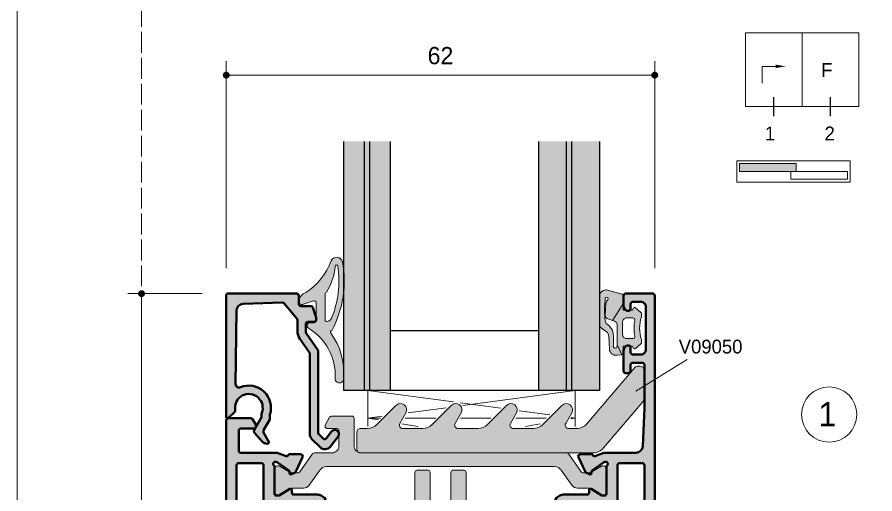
# Model space of a CAD drawing. Header units: millimetres. Extents: x -576 to 4430, y -1196 to 2690.
# Drawn here: x 1040 to 1164.1, y -205.5 to -136.6 of the extents above; entities that cross this region are included whole.
import ezdxf

# ---------------------------------------------------------------- set-up
doc = ezdxf.new("R2010")
doc.units = ezdxf.units.MM
doc.header["$LTSCALE"] = 0.25
doc.header["$MEASUREMENT"] = 0
doc.linetypes.add('ACAD_ISO02W100', pattern=[15, 12, -3])
doc.layers.get('0').update_dxf_attribs({"lineweight": 5})
doc.layers.get('Defpoints').update_dxf_attribs({"lineweight": 5})
for name, color, linetype, lineweight in [('01_Accessories', 102, 'Continuous', 9), ('01_Aluminum', 4, 'Continuous', 40), ('01_Dimension', 251, 'Continuous', 9), ('01_Fill Glass', 254, 'Continuous', 0), ('01_Fill Plastic', 253, 'Continuous', 0), ('01_Fill Polyamide', 10, 'Continuous', 0), ('01_Glazing', 6, 'Continuous', 25), ('01_Plastic', 3, 'Continuous', 20), ('01_Polyamide', 201, 'Continuous', 20), ('01_Text', 40, 'Continuous', 25)]:
    doc.layers.add(name, color=color, linetype=linetype, lineweight=lineweight)
doc.layers.add('01_Fill 2°material', color=7, linetype='Continuous', lineweight=0, true_color=0xbfbfbf)
doc.layers.add('01_Fill Aluminum', color=7, linetype='Continuous', lineweight=0, true_color=0xdcdcdc)
doc.layers.add('02_Block Frame', color=7, linetype='Continuous', lineweight=5, true_color=0xe2001a, plot=False)
doc.layers.add('QUOTE', color=254, linetype='Continuous')
doc.layers.add('VETRO', color=6, linetype='Continuous')
doc.styles.add('Aluk Text', font='GOTHIC.TTF')
doc.dimstyles.new('ALUK Manual 1-1', dxfattribs={"dimtxt": 2.5, "dimasz": 1, "dimexe": 2, "dimexo": 4, "dimgap": 1.5, "dimtad": 3, "dimdec": 1, "dimdsep": 46, "dimtxsty": 'Aluk Text', "dimblk": 'DOT', "dimcen": 0, "dimclrd": 256, "dimclre": 256, "dimclrt": 2, "dimaunit": 1, "dimadec": 0, "dimazin": 0, "dimtfac": 0.7, "dimtdec": 1, "dimtmove": 0, "dimatfit": 3, "dimldrblk": 'DOT', "dimfxl": 1, "dimtolj": 2, "dimlwd": -1, "dimlwe": -1, "dimarcsym": 0})

# ---------------------------------------------------------------- blocks, each defined once
blk = doc.blocks.new('U10140')
at = {"layer": '01_Fill Aluminum', "ltscale": 0.25}
h = blk.add_hatch(color=256, dxfattribs=at)
h.dxf.hatch_style = 1
h.paths.add_polyline_path([(28.2, -8.5), (27.9, -8.2), (28.2, -7.9), (28.2, -2.75, -0.400839), (29.15, -1.75), (34.7, -1.5), (35.4, -1.5, -0.414214), (35.7, -1.8), (35.7, -3.7, 0.414214), (36, -4), (38.1, -4, 0.414214), (38.4, -3.7), (38.4, -3, 0.414214), (38.1, -2.7), (37.2, -2.7, -0.414214), (36.9, -2.4), (36.9, -1.8, -0.414214), (37.2, -1.5), (53.7, -1.5, -0.414214), (54, -1.8), (54, -2.4, -0.414214), (53.7, -2.7), (52.8, -2.7, 0.414214), (52.5, -3), (52.5, -3.7, 0.414214), (52.8, -4), (56.4, -4, 0.414214), (56.7, -3.7), (56.7, -3.3, 0.414214), (56.4, -3), (55.5, -3, -0.414214), (55.2, -2.7), (55.2, -2, -0.414214), (55.5, -1.7), (56.25, -1.7, 0.267949), (56.51, -1.55, -0.267949), (56.77, -1.4), (61.23, -1.4, -0.267949), (61.49, -1.55, 0.267949), (61.75, -1.7), (62.5, -1.7, -0.414214), (62.8, -2), (62.8, -2.7, -0.414214), (62.5, -3), (61.6, -3, 0.414214), (61.3, -3.3), (61.3, -3.7, 0.414214), (61.6, -4), (63.7, -4, 0.414214), (64, -3.7), (64, -0.5, 0.414214), (63.5, 0), (0.3, 0, 0.414214), (0, -0.3), (0, -3.55, 0.267949), (0.15, -3.81), (0.93, -4.26, 0.131652), (1.08, -4.3, 0.569051), (1.5, -4), (1.5, -2.1, -0.414214), (1.8, -1.8), (4.7, -1.8, -0.414214), (5, -2.1), (5, -7.27, 0.086513), (5.02, -7.37), (5.49, -8.67, -0.392793), (5.36, -8.97), (5.34, -8.97, 0.294413), (5.21, -9.19), (5.2, -10.76, 0.548619), (5.62, -11.04), (7.73, -10.09, 0.177976), (7.87, -9.95), (8.11, -9.44, 0.717549), (7.87, -9.15, -0.329769), (7.53, -9.03), (6.41, -7.4), (6.33, -7.22, -0.855531), (6.82, -6.9, 0.213411), (7.05, -7), (10.9, -7, -0.414214), (11.2, -7.3), (11.2, -7.61), (10.23, -9.2, 0.585524), (10.4, -9.5), (10.75, -9.5, -0.414214), (11.05, -9.8), (11.05, -13.21, 0.181148), (11.3, -13.87, 0.307022), (12.22, -14.5), (13.65, -14.5, 0.585524), (13.82, -14.2), (12.85, -12.61), (12.85, -12.3, -0.414214), (13.15, -12), (17, -12, 0.213411), (17.23, -11.9, -0.85546), (17.72, -12.22), (17.64, -12.4), (16.52, -14.03, -0.267949), (16.25, -14.16), (16.13, -14.15, 0.57735), (15.94, -14.44), (16.18, -14.95, 0.177976), (16.32, -15.09), (18.43, -16.04, 0.544467), (18.85, -15.76), (18.84, -14.19, 0.303984), (18.7, -13.97, -0.402738), (18.56, -13.67), (19.09, -12.2, -0.316363), (19.38, -12), (26.2, -12, -0.414214), (26.7, -12.5, 0.414214), (27.2, -13), (27.7, -13, 0.414214), (28.2, -12.5)])
h.paths.add_polyline_path([(26.4, -10.5), (13.3, -10.5, -0.414214), (13, -10.2), (13, -8.5), (12.7, -8.2), (13, -7.9), (13, -5.7, 0.414214), (12.7, -5.4), (6.8, -5.4, -0.414214), (6.5, -5.1), (6.5, -1.8, -0.414214), (6.8, -1.5), (26.4, -1.5, -0.414214), (26.7, -1.8), (26.7, -10.2, -0.414214)], flags=16)
h.paths.add_polyline_path([(64, -58.3, 0.414214), (63.7, -58), (61.6, -58, 0.414214), (61.3, -58.3), (61.3, -58.7, 0.414214), (61.6, -59), (62.5, -59, -0.414214), (62.8, -59.3), (62.8, -60, -0.414214), (62.5, -60.3), (61.75, -60.3, 0.267949), (61.49, -60.45, -0.267949), (61.23, -60.6), (56.77, -60.6, -0.267949), (56.51, -60.45, 0.267949), (56.25, -60.3), (55.5, -60.3, -0.414214), (55.2, -60), (55.2, -59.3, -0.414214), (55.5, -59), (56.4, -59, 0.414214), (56.7, -58.7), (56.7, -58.3, 0.414214), (56.4, -58), (52.8, -58, 0.414214), (52.5, -58.3), (52.5, -59, 0.414214), (52.8, -59.3), (53.7, -59.3, -0.414214), (54, -59.6), (54, -60.2, -0.414214), (53.7, -60.5), (37.2, -60.5, -0.414214), (36.9, -60.2), (36.9, -59.6, -0.414214), (37.2, -59.3), (38.1, -59.3, 0.414214), (38.4, -59), (38.4, -58.3, 0.414214), (38.1, -58), (36, -58, 0.414214), (35.7, -58.3), (35.7, -60.2, -0.414214), (35.4, -60.5), (34.7, -60.5), (29.15, -60.25, -0.400839), (28.2, -59.25), (28.2, -54.1), (27.9, -53.8), (28.2, -53.5), (28.2, -49.5, 0.414214), (27.7, -49), (27.2, -49, 0.414214), (26.7, -49.5, -0.414214), (26.2, -50), (19.38, -50, -0.316363), (19.09, -49.8), (18.56, -48.33, -0.392793), (18.69, -48.03), (18.7, -48.03, 0.294413), (18.84, -47.81), (18.85, -46.24, 0.548619), (18.43, -45.96), (16.32, -46.91, 0.177976), (16.18, -47.05), (15.94, -47.56, 0.717549), (16.18, -47.85, -0.329769), (16.52, -47.97), (17.64, -49.6), (17.72, -49.78, -0.855531), (17.23, -50.1, 0.213411), (17, -50), (13.15, -50, -0.414214), (12.85, -49.7), (12.85, -49.39), (13.82, -47.8, 0.585524), (13.65, -47.5), (12.22, -47.5, 0.307022), (11.3, -48.13, 0.181148), (11.05, -48.79), (11.05, -52.2, -0.414214), (10.75, -52.5), (10.4, -52.5, 0.585524), (10.23, -52.8), (11.2, -54.39), (11.2, -54.7, -0.414214), (10.9, -55), (7.05, -55, 0.213411), (6.82, -55.1, -0.85546), (6.33, -54.78), (6.41, -54.6), (7.53, -52.97, -0.267949), (7.8, -52.84), (7.92, -52.85, 0.57735), (8.11, -52.56), (7.87, -52.05, 0.177976), (7.73, -51.91), (5.62, -50.96, 0.544467), (5.2, -51.24), (5.21, -52.81, 0.303984), (5.35, -53.03, -0.402738), (5.49, -53.33), (5.02, -54.63, 0.086513), (5, -54.73), (5, -59.25, -0.400839), (4.05, -60.25), (-1.5, -60.5), (-7.7, -60.5, -0.414214), (-8, -60.2), (-8, -58.8, -0.414214), (-7.7, -58.5), (-6.8, -58.5, 0.414214), (-6.5, -58.2), (-6.5, -57.8, 0.414214), (-6.8, -57.5), (-9.8, -57.5, 0.414214), (-10.5, -58.2, 0.414214), (-10.2, -58.5), (-9.5, -58.5, -0.414214), (-9.2, -58.8), (-9.2, -60, -0.414214), (-9.9, -60.7), (-16.1, -60.7, -0.414214), (-16.8, -60), (-16.8, -58.8, -0.414214), (-16.5, -58.5), (-15.8, -58.5, 0.414214), (-15.5, -58.2, 0.414214), (-16.2, -57.5), (-17.7, -57.5, 0.414214), (-18, -57.8), (-18, -61.7, 0.414214), (-17.7, -62), (63.5, -62, 0.414214), (64, -61.5)])
h.paths.add_polyline_path([(26.4, -60.5), (6.8, -60.5, -0.414214), (6.5, -60.2), (6.5, -56.9, -0.414214), (6.8, -56.6), (12.7, -56.6, 0.414214), (13, -56.3), (13, -54.1), (12.7, -53.8), (13, -53.5), (13, -51.8, -0.414214), (13.3, -51.5), (26.4, -51.5, -0.414214), (26.7, -51.8), (26.7, -60.2, -0.414214)], flags=16)
at = {"layer": '01_Fill Polyamide', "ltscale": 0.25}
h = blk.add_hatch(color=256, dxfattribs=at)
h.dxf.hatch_style = 1
h.paths.add_polyline_path([(7.01, -14.5, -0.243523), (7.52, -13.52), (9.69, -11.99, 0.243523), (10.11, -11.17), (10.11, -9.71, -0.131571), (10.27, -9.11), (11.08, -7.71, 0.131571), (11.11, -7.61), (11.11, -7.4, 0.414214), (10.71, -7), (7.31, -7, 0.414214), (6.91, -7.4), (6.91, -7.61, 0.131571), (6.94, -7.71), (7.75, -9.11, -0.131571), (7.91, -9.71), (7.91, -10.4, -0.243523), (7.78, -10.64), (5.22, -12.45, 0.243523), (5.01, -12.86), (5.01, -15.3, -0.414214), (4.01, -16.3), (1.81, -16.3, -0.414214), (1.51, -16), (1.51, -14.6, 0.474297), (1.15, -14.31, 0.183081), (0.94, -14.34), (-0.14, -14.96, 0.267949), (-0.29, -15.22), (-0.29, -18.2, 0.414214), (0.01, -18.5), (4.01, -18.5, -0.414214), (5.01, -19.5), (5.01, -49.14, 0.243523), (5.22, -49.55), (7.78, -51.36, -0.243523), (7.91, -51.6), (7.91, -52.29, -0.131571), (7.75, -52.89), (6.94, -54.29, 0.131571), (6.91, -54.39), (6.91, -54.6, 0.414214), (7.31, -55), (10.71, -55, 0.414214), (11.11, -54.6), (11.11, -54.39, 0.131571), (11.08, -54.29), (10.27, -52.89, -0.131571), (10.11, -52.29), (10.11, -50.83, 0.243523), (9.69, -50.01), (7.52, -48.48, -0.243523), (7.01, -47.5)])
h = blk.add_hatch(color=256, dxfattribs=at)
h.dxf.hatch_style = 1
h.paths.add_polyline_path([(18.93, -18.07, 0.243523), (18.51, -17.25), (16.16, -15.59, -0.243523), (16.03, -15.35), (16.03, -14.89, -0.131571), (16.2, -14.29), (17.11, -12.71, 0.131571), (17.13, -12.61), (17.13, -12.4, 0.414214), (16.73, -12), (13.33, -12, 0.414214), (12.93, -12.4), (12.93, -12.61, 0.131571), (12.96, -12.71), (13.87, -14.29, -0.131571), (14.03, -14.89), (14.03, -16.02, 0.243523), (14.46, -16.84), (16.61, -18.36, -0.243523), (17.03, -19.17), (17.03, -26.3, -0.414214), (16.03, -27.3), (7.83, -27.3, 0.414214), (7.53, -27.6), (7.53, -29.2, 0.414214), (7.83, -29.5), (14.93, -29.5, -0.414214), (15.93, -30.5), (15.93, -31.5, -0.414214), (14.93, -32.5), (7.83, -32.5, 0.414214), (7.53, -32.8), (7.53, -34.4, 0.414214), (7.83, -34.7), (16.03, -34.7, -0.414214), (17.03, -35.7), (17.03, -42.83, -0.243523), (16.61, -43.64), (14.46, -45.16, 0.243523), (14.03, -45.98), (14.03, -47.11, -0.131571), (13.87, -47.71), (12.96, -49.29, 0.131571), (12.93, -49.39), (12.93, -49.6, 0.414214), (13.33, -50), (16.73, -50, 0.414214), (17.13, -49.6), (17.13, -49.39, 0.131571), (17.11, -49.29), (16.2, -47.71, -0.131571), (16.03, -47.11), (16.03, -46.65, -0.243523), (16.16, -46.41), (18.51, -44.75, 0.243523), (18.93, -43.93), (18.93, -31.38, 0.198912), (18.91, -31.31), (18.66, -31.07, -0.414214), (18.66, -30.93), (18.91, -30.69, 0.198912), (18.93, -30.62)])
at = {"layer": '01_Aluminum'}
for points in [[(38.4, -3, 0.414214), (38.1, -2.7), (37.2, -2.7, -0.414214), (36.9, -2.4), (36.9, -1.8, -0.414214), (37.2, -1.5), (53.7, -1.5, -0.414214), (54, -1.8), (54, -2.4, -0.414214), (53.7, -2.7), (52.8, -2.7, 0.414214), (52.5, -3), (52.5, -3.7, 0.414214), (52.8, -4), (56.4, -4, 0.414214), (56.7, -3.7), (56.7, -3.3, 0.414214), (56.4, -3), (55.5, -3, -0.414214), (55.2, -2.7), (55.2, -2, -0.414214), (55.5, -1.7), (56.25, -1.7, 0.267949), (56.51, -1.55, -0.267949), (56.77, -1.4), (61.23, -1.4, -0.267949), (61.49, -1.55, 0.267949), (61.75, -1.7), (62.5, -1.7, -0.414214), (62.8, -2), (62.8, -2.7, -0.414214), (62.5, -3), (61.6, -3, 0.414214), (61.3, -3.3), (61.3, -3.7, 0.414214), (61.6, -4), (63.7, -4, 0.414214), (64, -3.7), (64, -0.5, 0.414214), (63.5, 0), (0.3, 0, 0.414214), (0, -0.3), (0, -3.55, 0.267949), (0.15, -3.81), (0.93, -4.26, 0.131652), (1.08, -4.3), (1.2, -4.3, 0.414214), (1.5, -4), (1.5, -2.1, -0.414214), (1.8, -1.8), (4.7, -1.8, -0.414214), (5, -2.1), (5, -7.27, 0.086513), (5.02, -7.37), (5.49, -8.67, -0.392793), (5.36, -8.97), (5.34, -8.97, 0.294413), (5.21, -9.19), (5.2, -10.76, 0.548619), (5.62, -11.04), (7.73, -10.09, 0.177976), (7.87, -9.95), (8.11, -9.44, 0.57735), (7.92, -9.15), (7.8, -9.16, -0.267949), (7.53, -9.03), (6.41, -7.4), (6.33, -7.22, -0.85546), (6.82, -6.9, 0.213411), (7.05, -7), (10.9, -7, -0.414214), (11.2, -7.3), (11.2, -7.52, -0.137872), (11.16, -7.68), (10.23, -9.2, 0.585524), (10.4, -9.5), (10.75, -9.5, -0.414214), (11.05, -9.8), (11.05, -13.21, 0.137872), (11.2, -13.73), (11.37, -14.02, 0.261413), (12.22, -14.5), (13.65, -14.5, 0.585524), (13.82, -14.2), (12.89, -12.68, -0.137872), (12.85, -12.52), (12.85, -12.3, -0.414214), (13.15, -12), (17, -12, 0.213411), (17.23, -11.9, -0.85546), (17.72, -12.22), (17.64, -12.4), (16.52, -14.03, -0.267949), (16.25, -14.16), (16.13, -14.15, 0.57735), (15.94, -14.44), (16.18, -14.95, 0.177976), (16.32, -15.09), (18.43, -16.04, 0.548619), (18.85, -15.76), (18.84, -14.19, 0.294413), (18.7, -13.97), (18.69, -13.97, -0.392793), (18.56, -13.67), (19.09, -12.2, -0.316363), (19.38, -12), (26.2, -12, -0.414214), (26.7, -12.5, 0.414214), (27.2, -13), (27.7, -13, 0.414214), (28.2, -12.5), (28.2, -8.5), (27.9, -8.2), (28.2, -7.9), (28.2, -2.75, -0.400839), (29.15, -1.75), (34.7, -1.5), (35.4, -1.5, -0.414214), (35.7, -1.8), (35.7, -3.7, 0.414214), (36, -4), (38.1, -4, 0.414214), (38.4, -3.7)], [(13, -7.9), (13, -5.7, 0.414214), (12.7, -5.4), (6.8, -5.4, -0.414214), (6.5, -5.1), (6.5, -1.8, -0.414214), (6.8, -1.5), (26.4, -1.5, -0.414214), (26.7, -1.8), (26.7, -10.2, -0.414214), (26.4, -10.5), (13.3, -10.5, -0.414214), (13, -10.2), (13, -8.5), (12.7, -8.2)], [(36.9, -60.2, 0.414214), (37.2, -60.5), (53.7, -60.5, 0.414214), (54, -60.2), (54, -59.6, 0.414214), (53.7, -59.3), (52.8, -59.3, -0.414214), (52.5, -59), (52.5, -58.3, -0.414214), (52.8, -58), (56.4, -58, -0.414214), (56.7, -58.3), (56.7, -58.7, -0.414214), (56.4, -59), (55.5, -59, 0.414214), (55.2, -59.3), (55.2, -60, 0.414214), (55.5, -60.3), (56.25, -60.3, -0.267949), (56.51, -60.45, 0.267949), (56.77, -60.6), (61.23, -60.6, 0.267949), (61.49, -60.45, -0.267949), (61.75, -60.3), (62.5, -60.3, 0.414214), (62.8, -60), (62.8, -59.3, 0.414214), (62.5, -59), (61.6, -59, -0.414214), (61.3, -58.7), (61.3, -58.3, -0.414214), (61.6, -58), (63.7, -58, -0.414214), (64, -58.3), (64, -61.5, -0.414214), (63.5, -62), (-17.7, -62, -0.414214), (-18, -61.7), (-18, -57.8, -0.414214), (-17.7, -57.5), (-16.2, -57.5, -0.414214), (-15.5, -58.2, -0.414214), (-15.8, -58.5), (-16.5, -58.5, 0.414214), (-16.8, -58.8), (-16.8, -60, 0.414214), (-16.1, -60.7), (-9.9, -60.7, 0.414214), (-9.2, -60), (-9.2, -58.8, 0.414214), (-9.5, -58.5), (-10.2, -58.5, -0.414214), (-10.5, -58.2, -0.414214), (-9.8, -57.5), (-6.8, -57.5, -0.414214), (-6.5, -57.8), (-6.5, -58.2, -0.414214), (-6.8, -58.5), (-7.7, -58.5, 0.414214), (-8, -58.8), (-8, -60.2, 0.414214), (-7.7, -60.5), (-1.5, -60.5), (4.05, -60.25, 0.400839), (5, -59.25), (5, -54.73, -0.086513), (5.02, -54.63), (5.49, -53.33, 0.392793), (5.36, -53.03), (5.34, -53.03, -0.294413), (5.21, -52.81), (5.2, -51.24, -0.548619), (5.62, -50.96), (7.73, -51.91, -0.177976), (7.87, -52.05), (8.11, -52.56, -0.57735), (7.92, -52.85), (7.8, -52.84, 0.267949), (7.53, -52.97), (6.41, -54.6), (6.33, -54.78, 0.85546), (6.82, -55.1, -0.213411), (7.05, -55), (10.9, -55, 0.414214), (11.2, -54.7), (11.2, -54.48, 0.137872), (11.16, -54.32), (10.23, -52.8, -0.585524), (10.4, -52.5), (10.75, -52.5, 0.414214), (11.05, -52.2), (11.05, -48.79, -0.137872), (11.2, -48.27), (11.37, -47.98, -0.261413), (12.22, -47.5), (13.65, -47.5, -0.585524), (13.82, -47.8), (12.89, -49.32, 0.137872), (12.85, -49.48), (12.85, -49.7, 0.414214), (13.15, -50), (17, -50, -0.213411), (17.23, -50.1, 0.85546), (17.72, -49.78), (17.64, -49.6), (16.52, -47.97, 0.267949), (16.25, -47.84), (16.13, -47.85, -0.57735), (15.94, -47.56), (16.18, -47.05, -0.177976), (16.32, -46.91), (18.43, -45.96, -0.548619), (18.85, -46.24), (18.84, -47.81, -0.294413), (18.7, -48.03), (18.69, -48.03, 0.392793), (18.56, -48.33), (19.09, -49.8, 0.316363), (19.38, -50), (26.2, -50, 0.414214), (26.7, -49.5, -0.414214), (27.2, -49), (27.7, -49, -0.414214), (28.2, -49.5), (28.2, -53.5), (27.9, -53.8), (28.2, -54.1), (28.2, -59.25, 0.400839), (29.15, -60.25), (34.7, -60.5), (35.4, -60.5, 0.414214), (35.7, -60.2), (35.7, -58.3, -0.414214), (36, -58), (38.1, -58, -0.414214), (38.4, -58.3), (38.4, -59, -0.414214), (38.1, -59.3), (37.2, -59.3, 0.414214), (36.9, -59.6)], [(6.5, -60.2, 0.414214), (6.8, -60.5), (26.4, -60.5, 0.414214), (26.7, -60.2), (26.7, -51.8, 0.414214), (26.4, -51.5), (13.3, -51.5, 0.414214), (13, -51.8), (13, -53.5), (12.7, -53.8), (13, -54.1), (13, -56.3, -0.414214), (12.7, -56.6), (6.8, -56.6, 0.414214), (6.5, -56.9)]]:
    blk.add_lwpolyline(points, format="xyb", close=True, dxfattribs=at)
at = {"layer": '01_Polyamide'}
for points in [[(9.69, -11.99), (7.52, -13.52, 0.243523), (7.01, -14.5), (7.01, -47.5, 0.243523), (7.52, -48.48), (9.69, -50.01, -0.243523), (10.11, -50.83), (10.11, -52.29, 0.131571), (10.27, -52.89), (11.08, -54.29, -0.131571), (11.11, -54.39), (11.11, -54.6, -0.414214), (10.71, -55), (7.31, -55, -0.414214), (6.91, -54.6), (6.91, -54.39, -0.131571), (6.94, -54.29), (7.75, -52.89, 0.131571), (7.91, -52.29), (7.91, -51.6, 0.243523), (7.78, -51.36), (5.22, -49.55, -0.243523), (5.01, -49.14), (5.01, -19.5, 0.414214), (4.01, -18.5), (0.01, -18.5, -0.414214), (-0.29, -18.2), (-0.29, -15.22, -0.267949), (-0.14, -14.96), (0.94, -14.34, -0.131652), (1.09, -14.3), (1.21, -14.3, -0.414214), (1.51, -14.6), (1.51, -16, 0.414214), (1.81, -16.3), (4.01, -16.3, 0.414214), (5.01, -15.3), (5.01, -12.86, -0.243523), (5.22, -12.45), (7.78, -10.64, 0.243523), (7.91, -10.4), (7.91, -9.71, 0.131571), (7.75, -9.11), (6.94, -7.71, -0.131571), (6.91, -7.61), (6.91, -7.4, -0.414214), (7.31, -7), (10.71, -7, -0.414214), (11.11, -7.4), (11.11, -7.61, -0.131571), (11.08, -7.71), (10.27, -9.11, 0.131571), (10.11, -9.71), (10.11, -11.17, -0.243523)], [(15.93, -30.5, 0.414214), (14.93, -29.5), (7.83, -29.5, -0.414214), (7.53, -29.2), (7.53, -27.6, -0.414214), (7.83, -27.3), (16.03, -27.3, 0.414214), (17.03, -26.3), (17.03, -19.17, 0.243523), (16.61, -18.36), (14.46, -16.84, -0.243523), (14.03, -16.02), (14.03, -14.89, 0.131571), (13.87, -14.29), (12.96, -12.71, -0.131571), (12.93, -12.61), (12.93, -12.4, -0.414214), (13.33, -12), (16.73, -12, -0.414214), (17.13, -12.4), (17.13, -12.61, -0.131571), (17.11, -12.71), (16.2, -14.29, 0.131571), (16.03, -14.89), (16.03, -15.35, 0.243523), (16.16, -15.59), (18.51, -17.25, -0.243523), (18.93, -18.07), (18.93, -30.62, -0.198912), (18.91, -30.69), (18.66, -30.93, 0.414214), (18.66, -31.07), (18.91, -31.31, -0.198912), (18.93, -31.38), (18.93, -43.93, -0.243523), (18.51, -44.75), (16.16, -46.41, 0.243523), (16.03, -46.65), (16.03, -47.11, 0.131571), (16.2, -47.71), (17.11, -49.29, -0.131571), (17.13, -49.39), (17.13, -49.6, -0.414214), (16.73, -50), (13.33, -50, -0.414214), (12.93, -49.6), (12.93, -49.39, -0.131571), (12.96, -49.29), (13.87, -47.71, 0.131571), (14.03, -47.11), (14.03, -45.98, -0.243523), (14.46, -45.16), (16.61, -43.64, 0.243523), (17.03, -42.83), (17.03, -35.7, 0.414214), (16.03, -34.7), (7.83, -34.7, -0.414214), (7.53, -34.4), (7.53, -32.8, -0.414214), (7.83, -32.5), (14.93, -32.5, 0.414214), (15.93, -31.5)]]:
    blk.add_lwpolyline(points, format="xyb", close=True, dxfattribs=at)
blk = doc.blocks.new('N10822')
at = {"layer": '01_Fill Aluminum', "ltscale": 0.25}
h = blk.add_hatch(color=256, dxfattribs=at)
h.dxf.hatch_style = 1
h.paths.add_polyline_path([(18.3, 0.1, 0.414214), (18.1, 0.3), (0.5, 0.3, 0.668179), (0.36, -0.04), (1.23, -0.92, 0.239713), (1.49, -1, -1.314619), (1.05, -4.83, 0.096472), (0.94, -4.81), (0.5, -4.81, -0.131652), (0.35, -4.77), (-1.45, -3.73, 0.32492), (-1.8, -3.77), (-3.06, -4.9, 0.221443), (-3.39, -5.68, 0.543658), (-3.1, -5.84), (-1.75, -5.11, -0.260828), (-1.45, -5.11), (0.03, -5.97, 0.131652), (0.18, -6.01), (0.73, -6.01, -0.077954), (0.82, -6.02, 0.639471), (4.76, -1.75, -0.535663), (5.22, -1.06), (15.84, -1.19, -0.402203), (16.83, -2.16), (16.99, -7.85, -0.237824), (16.88, -8.1), (14.69, -9.93, -0.175595), (14.5, -10), (12.9, -10, 0.153915), (11.76, -10.36), (9.83, -11.71, -0.153915), (9.54, -11.8), (-2.02, -11.8, 0.198912), (-2.73, -12.09), (-3.9, -13.27, 0.457988), (-3.79, -14.78), (-2.36, -15.88, 1), (-1.63, -14.92), (-2.62, -14.16, -0.452966), (-2.65, -13.71), (-2.03, -13.09, -0.198912), (-1.81, -13), (9.92, -13, 0.153915), (10.21, -12.91), (12.57, -11.25, -0.153915), (12.75, -11.2), (13.9, -11.2, -0.414214), (14.2, -11.5), (14.2, -12.4, 0.414214), (14.5, -12.7), (14.77, -12.7, 0.078702), (14.86, -12.69), (16.29, -12.22, 0.32492), (16.5, -11.93), (16.5, -10.5, -0.414214), (16.8, -10.2), (18, -10.2, 0.414214), (18.3, -9.9)])
at = {"layer": '01_Aluminum'}
blk.add_lwpolyline([(0.82, -6.02, 0.077954), (0.73, -6.01), (0.18, -6.01, -0.131652), (0.03, -5.97), (-1.45, -5.11, 0.260828), (-1.75, -5.11), (-3.1, -5.84, -0.568509), (-3.39, -5.67), (-3.39, -5.65, -0.212557), (-3.06, -4.9), (-1.8, -3.77, -0.32492), (-1.45, -3.73), (0.35, -4.77, 0.131652), (0.5, -4.81), (0.94, -4.81, -0.096472), (1.05, -4.83, 1.314619), (1.49, -1, -0.239713), (1.23, -0.92), (0.36, -0.04, -0.668179), (0.5, 0.3), (18.1, 0.3, -0.414214), (18.3, 0.1), (18.3, -9.9, -0.414216), (18, -10.2), (16.8, -10.2, 0.414214), (16.5, -10.5), (16.5, -11.93, -0.32492), (16.29, -12.22), (14.86, -12.69, -0.078702), (14.77, -12.7), (14.5, -12.7, -0.414214), (14.2, -12.4), (14.2, -11.5, 0.414214), (13.9, -11.2), (12.75, -11.2, 0.153915), (12.57, -11.25), (10.21, -12.91, -0.153915), (9.92, -13), (-1.81, -13, 0.198912), (-2.03, -13.09), (-2.65, -13.71, 0.452966), (-2.62, -14.16), (-1.63, -14.92, -1), (-2.36, -15.88), (-3.79, -14.78, -0.457988), (-3.9, -13.27), (-2.73, -12.09, -0.198912), (-2.02, -11.8), (9.54, -11.8, 0.153915), (9.83, -11.71), (11.76, -10.36, -0.153915), (12.9, -10), (14.5, -10, 0.175595), (14.69, -9.93), (16.88, -8.1, 0.237824), (16.99, -7.85), (16.83, -2.16, 0.402203), (15.84, -1.19), (5.23, -1.06, 0.542071), (4.76, -1.75, -0.639471)], format="xyb", close=True, dxfattribs=at)
blk = doc.blocks.new('809120')
at = {"layer": '01_Fill Plastic', "ltscale": 0.25}
h = blk.add_hatch(color=256, dxfattribs=at)
h.dxf.hatch_style = 1
h.paths.add_polyline_path([(-9.32, -2.78, 1.248095), (-9.27, -3.97, 0.180641), (-2.91, -2.16, -0.571388), (-2.39, -2.31, 0.168668), (7.45, -3.84, 0.698506), (7.61, -2.17, -0.159099), (3.03, 1.47, 0.302817), (1.73, 2.5, 0.536771), (1.31, 1.97), (1.84, 0.39, -0.511773), (1.55, 0), (-1.05, 0, -0.414214), (-1.35, 0.3), (-1.35, 0.9, 0.752498), (-2.1, 1.11, -0.27203)])
h.paths.add_polyline_path([(-0.88, -1.3), (2.72, -1.3, -0.138334), (3.09, -1.49, 0.117417), (6.79, -2.77, -0.964685), (6.87, -3.15, -0.136865), (-0.77, -2.2, -0.234974), (-1.15, -1.61, -0.505344)], flags=16)
at = {"layer": '01_Plastic'}
for points in [[(-1.35, 0.9, 0.752498), (-2.1, 1.11, -0.27203), (-9.32, -2.78, 1.248095), (-9.27, -3.97, 0.180641), (-2.91, -2.16, -0.571388), (-2.39, -2.31, 0.168668), (7.45, -3.84, 0.698506), (7.61, -2.17, -0.159099), (3.03, 1.47, 0.302817), (1.73, 2.5, 0.536771), (1.31, 1.97), (1.84, 0.39, -0.511773), (1.55, 0), (-1.05, 0, -0.414214), (-1.35, 0.3)], [(6.87, -3.15, -0.136865), (-0.77, -2.2, -0.234974), (-1.15, -1.61, -0.505344), (-0.88, -1.3), (2.72, -1.3, -0.138334), (3.09, -1.49, 0.117417), (6.79, -2.77, -0.964685)]]:
    blk.add_lwpolyline(points, format="xyb", close=True, dxfattribs=at)
blk = doc.blocks.new('V09050')
at = {"layer": '01_Fill Plastic'}
blk.add_hatch(color=256, dxfattribs=at).paths.add_polyline_path([(0.78, -5.64, 0.178558), (0.9, -5.32), (0.9, -1, 0.414214), (0.4, -0.5), (0.01, -0.5, 0.219427), (-0.37, -0.68), (-7.31, -8.8, -0.219427), (-8.83, -9.5), (-9.95, -9.5, -0.57735), (-10.39, -8.75), (-9.52, -7.25, 0.876976), (-10.94, -6.16), (-13.69, -8.91, -0.198912), (-15.1, -9.5), (-17.95, -9.5, -0.57735), (-18.39, -8.75), (-17.52, -7.25, 0.876976), (-18.94, -6.16), (-21.69, -8.91, -0.198912), (-23.1, -9.5), (-25.95, -9.5, -0.57735), (-26.39, -8.75), (-25.52, -7.25, 0.876976), (-26.94, -6.16), (-29.69, -8.91, -0.198912), (-31.1, -9.5), (-33.95, -9.5, -0.57735), (-34.39, -8.75), (-33.52, -7.25, 0.876976), (-34.94, -6.16), (-37.69, -8.91, -0.198912), (-39.1, -9.5), (-40.1, -9.5, 0.414214), (-40.6, -10), (-40.6, -12.5, 0.414214), (-40.1, -13), (-6.43, -13, 0.219427), (-4.91, -12.3)])
at = {"layer": '01_Plastic'}
blk.add_lwpolyline([(-40.6, -10, -0.414214), (-40.1, -9.5), (-39.1, -9.5, 0.198912), (-37.69, -8.91), (-34.94, -6.16, -0.876976), (-33.52, -7.25), (-34.39, -8.75, 0.57735), (-33.95, -9.5), (-31.1, -9.5, 0.198912), (-29.69, -8.91), (-26.94, -6.16, -0.876976), (-25.52, -7.25), (-26.39, -8.75, 0.57735), (-25.95, -9.5), (-23.1, -9.5, 0.198912), (-21.69, -8.91), (-18.94, -6.16, -0.876976), (-17.52, -7.25), (-18.39, -8.75, 0.57735), (-17.95, -9.5), (-15.1, -9.5, 0.198912), (-13.69, -8.91), (-10.94, -6.16, -0.876976), (-9.52, -7.25), (-10.39, -8.75, 0.57735), (-9.95, -9.5), (-8.83, -9.5, 0.219427), (-7.31, -8.8), (-0.37, -0.68, -0.219427), (0.01, -0.5), (0.4, -0.5, -0.414214), (0.9, -1), (0.9, -5.32, -0.178558), (0.78, -5.64), (-4.91, -12.3, -0.219427), (-6.43, -13), (-40.1, -13, -0.414214), (-40.6, -12.5)], format="xyb", close=True, dxfattribs=at)
blk = doc.blocks.new('_Dot')
at = {"color": 0, "linetype": 'ByBlock', "lineweight": -2}
blk.add_line((-0.5, 0), (-1, 0), dxfattribs=at)
at = {"color": 0, "linetype": 'ByBlock', "const_width": 0.5}
blk.add_lwpolyline([(-0.25, 0, 1), (0.25, 0, 1)], format="xyb", close=True, dxfattribs=at)
blk = doc.blocks.new('*D228')
at = {"layer": '01_Dimension', "ltscale": 0.25, "transparency": 16777216}
for p, q in [((1070.25, -172.86), (1070.25, -142.99)), ((1132.25, -172.86), (1132.25, -142.99)), ((1131.25, -144.99), (1071.25, -144.99))]:
    blk.add_line(p, q, dxfattribs=at)
at = {"layer": 'Defpoints', "color": 0, "ltscale": 0.25, "transparency": 16777216}
for p in [(1070.25, -144.99), (1070.25, -176.86), (1132.25, -176.86)]:
    blk.add_point(p, dxfattribs=at)
at = {"layer": '01_Dimension', "ltscale": 0.25, "transparency": 16777216, "rotation": 180}
blk.add_blockref('_Dot', (1070.25, -144.99), dxfattribs=at)
at = {"layer": '01_Dimension', "ltscale": 0.25, "transparency": 16777216}
blk.add_blockref('_Dot', (1132.25, -144.99), dxfattribs=at)
at = {"layer": '01_Dimension', "color": 2, "ltscale": 0.25, "transparency": 16777216, "insert": (1101.25, -142.18), "char_height": 2.5, "attachment_point": 5, "style": 'Aluk Text'}
blk.add_mtext('\\A2;62', dxfattribs=at)
blk = doc.blocks.new('*D230')
at = {"layer": '01_Dimension', "ltscale": 0.25, "transparency": 16777216}
for p, q in [((1066.75, -176.56), (1056, -176.56)), ((1058, -257.56), (1058, -177.56)), ((1066.75, -258.56), (1056, -258.56))]:
    blk.add_line(p, q, dxfattribs=at)
at = {"layer": 'Defpoints', "color": 0, "ltscale": 0.25, "transparency": 16777216}
for p in [(1058, -176.56), (1070.75, -176.56), (1070.75, -258.56)]:
    blk.add_point(p, dxfattribs=at)
at = {"layer": '01_Dimension', "ltscale": 0.25, "transparency": 16777216}
for p, rotation in [((1058, -176.56), 90), ((1058, -258.56), 270)]:
    blk.add_blockref('_Dot', p, dxfattribs=dict(at, rotation=rotation))
at = {"layer": '01_Dimension', "color": 2, "ltscale": 0.25, "transparency": 16777216, "insert": (1055.19, -217.56), "char_height": 2.5, "attachment_point": 5, "rotation": 90, "style": 'Aluk Text'}
blk.add_mtext('\\A2;82', dxfattribs=at)
blk = doc.blocks.new('PAGE dispari')
at = {"layer": '02_Block Frame'}
blk.add_lwpolyline([(0, 0), (0, 297), (210, 297), (210, 0)], close=True, dxfattribs=at)
at = {"layer": '02_Block Frame', "linetype": 'ACAD_ISO02W100'}
blk.add_lwpolyline([(18, 15), (18, 282), (195, 282), (195, 15)], close=True, dxfattribs=at)

msp = doc.modelspace()

# ---------------------------------------------------------------- hatches: boundary and pattern name
at = {"layer": '01_Dimension'}
h = msp.add_hatch(color=8, dxfattribs=at)
h.dxf.hatch_style = 1
h.paths.add_polyline_path([(1152.724, -158.904), (1152.724, -157.769), (1144.531, -157.769), (1144.531, -158.904)])
at = {"layer": '01_Fill 2°material', "ltscale": 0.25}
h = msp.add_hatch(color=256, dxfattribs=at)
h.dxf.hatch_style = 1
h.paths.add_polyline_path([(1127.751, -177.955), (1127.751, -176.935, 0.3394543), (1127.528, -176.645), (1125.431, -176.051, 0.1482487), (1125.142, -176.027, 0.2751645), (1124.251, -176.689), (1124.251, -180.908, 0.2126775), (1124.487, -181.515), (1125.27, -182.078, -0.2299984), (1125.602, -182.693), (1125.682, -184.555, 0.4281836), (1126.801, -185.472), (1127.503, -185.386), (1126.801, -183.92, -0.2920037), (1126.704, -184.395, 0.2172113), (1126.675, -184.409, -0.7781694), (1126.283, -184.002), (1126.277, -182.79), (1126.239, -182.233, 0.0547678), (1126.156, -181.904), (1125.984, -181.631), (1125.669, -181.237, 0.161076), (1125.417, -181.03), (1125.352, -180.986, -0.2259164), (1125.087, -180.436, -0.0661656), (1125.055, -177.671, 0.1295709), (1125.076, -177.417, -1.8048413), (1125.473, -177.449, 0.2184161), (1125.183, -178.009), (1125.077, -179.722, 0.3394543), (1125.448, -180.205), (1126.132, -180.45)])
at = {"layer": '01_Fill Glass', "ltscale": 0.25}
h = msp.add_hatch(color=256, dxfattribs=at)
h.dxf.hatch_style = 1
h.paths.add_polyline_path([(1094.011, -154.555), (1087.251, -154.555), (1087.251, -190.555), (1094.011, -190.555)])
h.paths.add_polyline_path([(1124.251, -154.555), (1115.491, -154.555), (1115.491, -190.555), (1124.251, -190.555)])
at = {"layer": '01_Fill Plastic', "ltscale": 0.25}
h = msp.add_hatch(color=256, dxfattribs=at)
h.dxf.hatch_style = 1
h.paths.add_polyline_path([(1130.351, -183.313, 0.0847196), (1130.334, -183.213, -0.170664), (1130.334, -179.897, 0.0847196), (1130.351, -179.797), (1130.351, -179.506, 0.2216947), (1130.243, -179.276), (1129.44, -178.602, 0.5486188), (1129.118, -178.703), (1129.051, -178.955), (1127.851, -178.955, -0.4930418), (1127.657, -178.703), (1127.751, -178.355), (1127.751, -177.955), (1126.132, -180.45), (1126.43, -180.556, -0.3394543), (1126.801, -181.039), (1126.801, -183.92), (1127.503, -185.386, 0.3635221), (1127.751, -185.091), (1127.751, -184.755), (1127.657, -184.407, -0.4930418), (1127.851, -184.155), (1129.051, -184.155), (1129.118, -184.407, 0.5486188), (1129.44, -184.508), (1130.243, -183.834, 0.2216947), (1130.351, -183.604)])
h.paths.add_polyline_path([(1127.601, -182.455), (1127.601, -180.655, -0.4142136), (1128.201, -180.055), (1129.07, -180.055, -0.4734737), (1129.364, -180.414, 0.0993311), (1129.364, -182.696, -0.4734737), (1129.07, -183.055), (1128.201, -183.055, -0.4142136)], flags=16)

# ---------------------------------------------------------------- linework, layer by layer
at = {"layer": '01_Accessories'}
for p, q in [((1090.751, -190.555), (1103.113, -192.203)), ((1120.751, -190.555), (1104.472, -192.726)), ((1104.078, -192.332), (1109.988, -193.12)), ((1102.062, -193.047), (1096.573, -193.779)), ((1112.645, -193.474), (1117.047, -194.061)), ((1092.831, -194.278), (1090.751, -194.555)), ((1090.751, -194.555), (1092.296, -194.813)), ((1120.751, -194.555), (1120.079, -194.667)), ((1120.187, -194.48), (1120.751, -194.555)), ((1095.67, -195.375), (1097.951, -195.755)), ((1115.691, -195.398), (1113.551, -195.755))]:
    msp.add_line(p, q, dxfattribs=at)
for points in [[(1092.554, -194.555), (1090.751, -194.555), (1090.751, -190.555), (1120.751, -190.555), (1120.751, -194.555), (1120.143, -194.555)], [(1092.554, -194.555), (1090.751, -194.555), (1090.751, -195.752)], [(1100.554, -194.555), (1096.143, -194.555)], [(1100.554, -194.555), (1096.143, -194.555)], [(1108.554, -194.555), (1104.143, -194.555)], [(1108.554, -194.555), (1104.143, -194.555)], [(1116.554, -194.555), (1112.143, -194.555)], [(1116.554, -194.555), (1112.143, -194.555)], [(1120.751, -195.755), (1120.751, -194.555), (1120.143, -194.555)]]:
    msp.add_lwpolyline(points, dxfattribs=at)
at = {"layer": '01_Dimension', "color": 8}
msp.add_line((1153.561, -149.527), (1153.561, -138.869), dxfattribs=at)
at = {"layer": '01_Dimension'}
for p, q in [((1149.98, -143.716), (1147.773, -143.716)), ((1147.773, -143.716), (1147.773, -146.127)), ((1129.527, -190.66), (1136.942, -186.077))]:
    msp.add_line(p, q, dxfattribs=at)
at = {"layer": '01_Dimension', "color": 8}
for points in [[(1161.755, -149.527), (1145.368, -149.527), (1145.368, -138.869), (1161.755, -138.869)], [(1144.129, -160.442), (1160.515, -160.442), (1160.515, -157.367), (1144.129, -157.367)], [(1144.531, -157.769), (1152.724, -157.769), (1152.724, -158.904), (1144.531, -158.904)], [(1160.114, -158.904), (1151.92, -158.904), (1151.92, -160.04), (1160.114, -160.04)]]:
    msp.add_lwpolyline(points, close=True, dxfattribs=at)
msp.add_circle((1157.481, -194.028), 4, dxfattribs=at)
at = {"layer": '01_Dimension'}
msp.add_solid([(1149.739, -143.475), (1149.739, -143.957), (1151.186, -143.716)], dxfattribs=at)
at = {"layer": '01_Glazing', "ltscale": 0.25}
for p, q in [((1090.251, -190.555), (1090.251, -154.555)), ((1091.011, -190.555), (1091.011, -154.555)), ((1094.011, -190.555), (1094.011, -154.555)), ((1115.491, -190.555), (1115.491, -154.555)), ((1119.491, -190.555), (1119.491, -154.555)), ((1120.251, -190.555), (1120.251, -154.555))]:
    msp.add_line(p, q, dxfattribs=at)
at = {"layer": '01_Glazing'}
msp.add_line((1094.011, -181.905), (1115.491, -181.905), dxfattribs=at)
at = {"layer": '01_Plastic'}
for p, q in [((1126.126, -180.46), (1127.751, -177.955)), ((1126.801, -183.92), (1127.503, -185.386))]:
    msp.add_line(p, q, dxfattribs=at)
for points in [[(1130.351, -183.313), (1130.351, -183.604, -0.2216947), (1130.243, -183.834), (1129.44, -184.508, -0.5486188), (1129.118, -184.407), (1129.051, -184.155), (1127.851, -184.155, 0.4930418), (1127.657, -184.407), (1127.751, -184.755), (1127.751, -185.091, -0.3635221), (1127.503, -185.386), (1126.801, -185.472, -0.4281836), (1125.682, -184.555), (1125.602, -182.693, 0.2299984), (1125.27, -182.078), (1124.487, -181.515, -0.2126775), (1124.251, -180.908), (1124.251, -176.689, -0.2751645), (1125.142, -176.027, -0.1482487), (1125.431, -176.051), (1127.528, -176.645, -0.3394543), (1127.751, -176.935), (1127.751, -178.355), (1127.657, -178.703, 0.4930418), (1127.851, -178.955), (1129.051, -178.955), (1129.118, -178.703, -0.5486188), (1129.44, -178.602), (1130.243, -179.276, -0.2216947), (1130.351, -179.506), (1130.351, -179.797, -0.0847196), (1130.334, -179.897, 0.170664), (1130.334, -183.213, -0.0847196)], [(1126.801, -183.92), (1126.801, -181.039, 0.3394543), (1126.43, -180.556), (1125.448, -180.205, -0.3394543), (1125.077, -179.722), (1125.185, -177.987, -0.2104988), (1125.473, -177.449, 1.8048413), (1125.076, -177.417, -0.1295709), (1125.055, -177.671, 0.0661656), (1125.087, -180.436, 0.2259164), (1125.352, -180.986), (1125.417, -181.03, -0.161076), (1125.669, -181.237), (1125.984, -181.631), (1126.156, -181.904, -0.0547678), (1126.239, -182.233), (1126.277, -182.79), (1126.283, -184.002, 0.7781694), (1126.675, -184.409, -0.2172113), (1126.704, -184.395, 0.2920037)], [(1127.601, -182.455, 0.4142136), (1128.201, -183.055), (1129.07, -183.055, 0.4734737), (1129.364, -182.696, -0.0993311), (1129.364, -180.414, 0.4734737), (1129.07, -180.055), (1128.201, -180.055, 0.4142136), (1127.601, -180.655)]]:
    msp.add_lwpolyline(points, format="xyb", close=True, dxfattribs=at)
at = {"layer": 'QUOTE', "color": 3}
for p, q in [((1149.465, -150.907), (1149.465, -148.147)), ((1157.658, -150.907), (1157.658, -148.147))]:
    msp.add_line(p, q, dxfattribs=at)
at = {"layer": 'VETRO'}
msp.add_lwpolyline([(1124.251, -154.555), (1124.251, -190.555), (1087.251, -190.555), (1087.251, -154.555)], dxfattribs=at)

# ---------------------------------------------------------------- block references
msp.add_blockref('PAGE dispari', (1040, -393))
at = {"layer": '01_Aluminum', "rotation": 90}
for name, p in [('809120', (1083.251, -179.428)), ('N10822', (1070.551, -194.855))]:
    msp.add_blockref(name, p, dxfattribs=at)
at = {"layer": '01_Aluminum', "xscale": -1, "rotation": 90}
msp.add_blockref('U10140', (1070.251, -194.555), dxfattribs=at)
at = {"layer": '01_Plastic'}
msp.add_blockref('V09050', (1129.751, -186.555), dxfattribs=at)

# ---------------------------------------------------------------- texts
at = {"layer": '01_Text', "style": 'Aluk Text'}
msp.add_text('V09050', height=2, dxfattribs=at).set_placement((1135.719, -185.213))
at = {"layer": '01_Text', "ltscale": 0.25, "style": 'Aluk Text'}
for s, width, gutter_width, insert, char_height, attachment_point in [('F', 2.55393, 10.046, (1157.975, -143.251), 2.009, 3), ('1', 2.55393, 10.046, (1149.673, -152.412), 2.009, 3), ('2', 2.55393, 10.046, (1158.303, -152.412), 2.009, 3), ('1', 3.17792, 12.5, (1157.226, -193.985), 3.5, 5)]:
    msp.add_mtext_dynamic_manual_height_columns(s, width=width, gutter_width=gutter_width, heights=[0], dxfattribs=dict(at, insert=insert, char_height=char_height, attachment_point=attachment_point))

# ---------------------------------------------------------------- dimensions: what is measured, and where the dimension line sits
at = {"layer": '01_Dimension', "ltscale": 0.25}
dim = msp.add_linear_dim(base=(1070.251, -144.988), p1=(1132.251, -176.855), p2=(1070.251, -176.855), dimstyle='ALUK Manual 1-1', dxfattribs=at)
dim.commit()
dim.dimension.update_dxf_attribs({"geometry": '*D228', "text_midpoint": (1101.251, -142.176)})
dim = msp.add_linear_dim(base=(1058, -176.555), p1=(1070.751, -258.555), p2=(1070.751, -176.555), angle=90, dimstyle='ALUK Manual 1-1', override={"dimdec": 0}, dxfattribs=at)
dim.commit()
dim.dimension.update_dxf_attribs({"geometry": '*D230', "text_midpoint": (1058, -217.555), "dimtype": 160})

doc.saveas('drawing.dxf')
